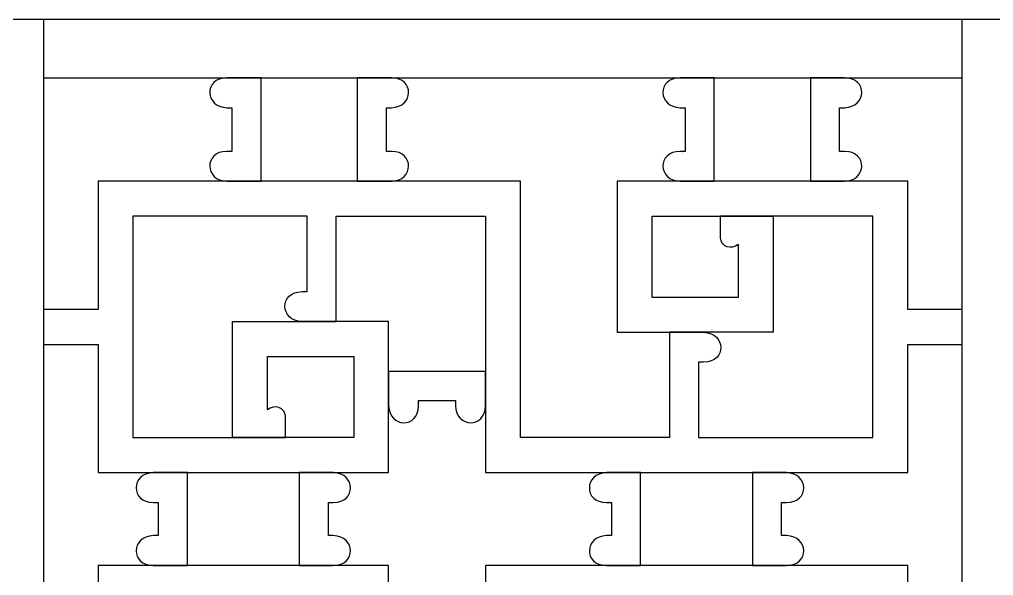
# Model space of a CAD drawing. Header units: centimetres. Extents: x -27 to -1.5, y -0.6 to 3.1.
# Drawn here: x -23.261 to -19.658, y 1.054 to 3.112 of the extents above; entities that cross this region are included whole.
import ezdxf

# ---------------------------------------------------------------- set-up
doc = ezdxf.new("R2010")
doc.units = ezdxf.units.CM
doc.header["$MEASUREMENT"] = 0
doc.layers.add('layer 1', color=7, linetype='Continuous')

msp = doc.modelspace()

# ---------------------------------------------------------------- linework, layer by layer
at = {"layer": 'layer 1', "color": 250}
for points, knots in [([(-26.99913, -0.58636), (-26.99913, -0.58636), (-26.99913, 3.1119), (-26.99913, 3.1119), (-26.99913, 3.1119), (-26.99913, 3.1119), (-23.1715, 3.1119), (-23.1715, 3.1119), (-23.1715, 3.1119), (-23.1715, 3.1119), (-23.1715, -0.58636), (-23.1715, -0.58636), (-23.1715, -0.58636), (-23.1715, -0.58636), (-26.99913, -0.58636), (-26.99913, -0.58636)], [0, 0, 0, 0, 0.2, 0.2, 0.2, 0.2, 0.4, 0.4, 0.4, 0.4, 0.6, 0.6, 0.6, 0.6, 1, 1, 1, 1]), ([(-23.38714, -0.58636), (-23.38714, -0.58636), (-23.38714, 3.1119), (-23.38714, 3.1119), (-23.38714, 3.1119), (-23.38714, 3.1119), (-19.5595, 3.1119), (-19.5595, 3.1119), (-19.5595, 3.1119), (-19.5595, 3.1119), (-19.5595, -0.58636), (-19.5595, -0.58636), (-19.5595, -0.58636), (-19.5595, -0.58636), (-23.38714, -0.58636), (-23.38714, -0.58636)], [0, 0, 0, 0, 0.2, 0.2, 0.2, 0.2, 0.4, 0.4, 0.4, 0.4, 0.6, 0.6, 0.6, 0.6, 1, 1, 1, 1]), ([(-19.77515, -0.58636), (-19.77515, -0.58636), (-19.77515, 3.1119), (-19.77515, 3.1119), (-19.77515, 3.1119), (-19.77515, 3.1119), (-15.94751, 3.1119), (-15.94751, 3.1119), (-15.94751, 3.1119), (-15.94751, 3.1119), (-15.94751, -0.58636), (-15.94751, -0.58636), (-15.94751, -0.58636), (-15.94751, -0.58636), (-19.77515, -0.58636), (-19.77515, -0.58636)], [0, 0, 0, 0, 0.2, 0.2, 0.2, 0.2, 0.4, 0.4, 0.4, 0.4, 0.6, 0.6, 0.6, 0.6, 1, 1, 1, 1]), ([(-23.1715, 2.03853), (-23.1715, 2.03853), (-22.97088, 2.03853), (-22.97088, 2.03853), (-22.97088, 2.03853), (-22.97088, 2.03853), (-22.97088, 2.51294), (-22.97088, 2.51294), (-22.97088, 2.51294), (-22.97088, 2.51294), (-22.97088, 2.51294), (-22.97088, 2.51294), (-22.97088, 2.51294), (-22.97088, 2.51294), (-22.49381, 2.51294), (-22.49381, 2.51294), (-22.49381, 2.51294), (-22.57645, 2.51467), (-22.58084, 2.6233), (-22.49381, 2.62378), (-22.49381, 2.62378), (-22.47266, 2.62378), (-22.49659, 2.62378), (-22.47544, 2.62378), (-22.47544, 2.62378), (-22.47544, 2.62378), (-22.47544, 2.78542), (-22.47544, 2.78542), (-22.47544, 2.78542), (-22.47851, 2.78542), (-22.4776, 2.78542), (-22.49381, 2.78542), (-22.49381, 2.78542), (-22.57644, 2.78715), (-22.58083, 2.89574), (-22.49385, 2.89625), (-22.49385, 2.89625), (-22.49385, 2.89625), (-23.1715, 2.89625), (-23.1715, 2.89625), (-23.1715, 2.89625), (-23.1715, 2.89625), (-23.1715, 2.03853), (-23.1715, 2.03853)], [0, 0, 0, 0, 0.0833333, 0.0833333, 0.0833333, 0.0833333, 0.1666667, 0.1666667, 0.1666667, 0.1666667, 0.25, 0.25, 0.25, 0.25, 0.3333333, 0.3333333, 0.3333333, 0.3333333, 0.4166667, 0.4166667, 0.4166667, 0.4166667, 0.5, 0.5, 0.5, 0.5, 0.5833333, 0.5833333, 0.5833333, 0.5833333, 0.6666667, 0.6666667, 0.6666667, 0.6666667, 0.75, 0.75, 0.75, 0.75, 0.8333333, 0.8333333, 0.8333333, 0.8333333, 1, 1, 1, 1]), ([(-22.36762, 2.89625), (-22.36762, 2.89625), (-22.49385, 2.89625), (-22.49385, 2.89625), (-22.49385, 2.89625), (-22.49385, 2.89625), (-22.36762, 2.89625), (-22.36762, 2.89625)], [0, 0, 0, 0, 0.3333333, 0.3333333, 0.3333333, 0.3333333, 1, 1, 1, 1]), ([(-22.36762, 2.89625), (-22.36762, 2.89625), (-22.36762, 2.51294), (-22.36762, 2.51294), (-22.36762, 2.51294), (-22.36762, 2.51294), (-22.01188, 2.51294), (-22.01188, 2.51294), (-22.01188, 2.51294), (-22.01188, 2.51294), (-22.01188, 2.89625), (-22.01188, 2.89625), (-22.01188, 2.89625), (-22.01188, 2.89625), (-22.36762, 2.89625), (-22.36762, 2.89625)], [0, 0, 0, 0, 0.2, 0.2, 0.2, 0.2, 0.4, 0.4, 0.4, 0.4, 0.6, 0.6, 0.6, 0.6, 1, 1, 1, 1]), ([(-22.01188, 2.89625), (-22.01188, 2.89625), (-21.88565, 2.89625), (-21.88565, 2.89625), (-21.88565, 2.89625), (-21.88565, 2.89625), (-22.01188, 2.89625), (-22.01188, 2.89625)], [0, 0, 0, 0, 0.3333333, 0.3333333, 0.3333333, 0.3333333, 1, 1, 1, 1]), ([(-21.88565, 2.89625), (-21.79867, 2.89574), (-21.80307, 2.78715), (-21.8857, 2.78542), (-21.8857, 2.78542), (-21.90191, 2.78542), (-21.90099, 2.78542), (-21.90406, 2.78542), (-21.90406, 2.78542), (-21.90406, 2.78542), (-21.90406, 2.62378), (-21.90406, 2.62378), (-21.90406, 2.62378), (-21.88291, 2.62378), (-21.90685, 2.62378), (-21.8857, 2.62378), (-21.8857, 2.62378), (-21.79867, 2.6233), (-21.80306, 2.51467), (-21.8857, 2.51294), (-21.8857, 2.51294), (-21.8857, 2.51294), (-21.40863, 2.51294), (-21.40863, 2.51294), (-21.40863, 2.51294), (-21.40863, 2.51294), (-21.40863, 1.56412), (-21.40863, 1.56412), (-21.40863, 1.56412), (-21.40863, 1.56412), (-20.85687, 1.56412), (-20.85687, 1.56412), (-20.85687, 1.56412), (-20.85687, 1.56412), (-20.85687, 1.95404), (-20.85687, 1.95404), (-20.85687, 1.95404), (-20.85687, 1.95404), (-21.05085, 1.95404), (-21.05085, 1.95404), (-21.05085, 1.95404), (-21.05085, 2.14033), (-21.05085, 2.32664), (-21.05085, 2.51294), (-21.05085, 2.51294), (-21.05085, 2.51294), (-20.81736, 2.51294), (-20.81736, 2.51294), (-20.81736, 2.51294), (-20.9, 2.51467), (-20.90439, 2.6233), (-20.81736, 2.62378), (-20.81736, 2.62378), (-20.79621, 2.62378), (-20.82014, 2.62378), (-20.799, 2.62378), (-20.799, 2.62378), (-20.799, 2.62378), (-20.799, 2.78542), (-20.799, 2.78542), (-20.799, 2.78542), (-20.80207, 2.78542), (-20.80115, 2.78542), (-20.81736, 2.78542), (-20.81736, 2.78542), (-20.89999, 2.78715), (-20.90439, 2.89574), (-20.81741, 2.89625), (-20.81741, 2.89625), (-20.81741, 2.89625), (-21.88565, 2.89625), (-21.88565, 2.89625)], [0, 0, 0, 0, 0.0526316, 0.0526316, 0.0526316, 0.0526316, 0.1052632, 0.1052632, 0.1052632, 0.1052632, 0.1578947, 0.1578947, 0.1578947, 0.1578947, 0.2105263, 0.2105263, 0.2105263, 0.2105263, 0.2631579, 0.2631579, 0.2631579, 0.2631579, 0.3157895, 0.3157895, 0.3157895, 0.3157895, 0.3684211, 0.3684211, 0.3684211, 0.3684211, 0.4210526, 0.4210526, 0.4210526, 0.4210526, 0.4736842, 0.4736842, 0.4736842, 0.4736842, 0.5263158, 0.5263158, 0.5263158, 0.5263158, 0.5789474, 0.5789474, 0.5789474, 0.5789474, 0.6315789, 0.6315789, 0.6315789, 0.6315789, 0.6842105, 0.6842105, 0.6842105, 0.6842105, 0.7368421, 0.7368421, 0.7368421, 0.7368421, 0.7894737, 0.7894737, 0.7894737, 0.7894737, 0.8421053, 0.8421053, 0.8421053, 0.8421053, 0.8947368, 0.8947368, 0.8947368, 0.8947368, 1, 1, 1, 1]), ([(-20.69118, 2.89625), (-20.69118, 2.89625), (-20.81741, 2.89625), (-20.81741, 2.89625), (-20.81741, 2.89625), (-20.81741, 2.89625), (-20.69118, 2.89625), (-20.69118, 2.89625)], [0, 0, 0, 0, 0.3333333, 0.3333333, 0.3333333, 0.3333333, 1, 1, 1, 1]), ([(-20.69118, 2.51294), (-20.69118, 2.51294), (-20.33544, 2.51294), (-20.33544, 2.51294), (-20.33544, 2.51294), (-20.33544, 2.51294), (-20.33544, 2.89625), (-20.33544, 2.89625), (-20.33544, 2.89625), (-20.33544, 2.89625), (-20.69118, 2.89625), (-20.69118, 2.89625), (-20.69118, 2.89625), (-20.69118, 2.89625), (-20.69118, 2.51294), (-20.69118, 2.51294)], [0, 0, 0, 0, 0.2, 0.2, 0.2, 0.2, 0.4, 0.4, 0.4, 0.4, 0.6, 0.6, 0.6, 0.6, 1, 1, 1, 1]), ([(-20.33544, 2.89625), (-20.33544, 2.89625), (-20.2092, 2.89625), (-20.2092, 2.89625), (-20.2092, 2.89625), (-20.2092, 2.89625), (-20.33544, 2.89625), (-20.33544, 2.89625)], [0, 0, 0, 0, 0.3333333, 0.3333333, 0.3333333, 0.3333333, 1, 1, 1, 1]), ([(-20.2092, 2.89625), (-20.12222, 2.89574), (-20.12662, 2.78715), (-20.20925, 2.78542), (-20.20925, 2.78542), (-20.22546, 2.78542), (-20.22454, 2.78542), (-20.22761, 2.78542), (-20.22761, 2.78542), (-20.22761, 2.78542), (-20.22761, 2.62378), (-20.22761, 2.62378), (-20.22761, 2.62378), (-20.20647, 2.62378), (-20.2304, 2.62378), (-20.20925, 2.62378), (-20.20925, 2.62378), (-20.12222, 2.6233), (-20.12661, 2.51467), (-20.20925, 2.51294), (-20.20925, 2.51294), (-20.20925, 2.51294), (-19.97576, 2.51294), (-19.97576, 2.51294), (-19.97576, 2.51294), (-19.97576, 2.51294), (-19.97576, 2.03853), (-19.97576, 2.03853), (-19.97576, 2.03853), (-19.97576, 2.03853), (-19.77515, 2.03853), (-19.77515, 2.03853), (-19.77515, 2.03853), (-19.77515, 2.03853), (-19.77515, 2.89625), (-19.77515, 2.89625), (-19.77515, 2.89625), (-19.77515, 2.89625), (-20.2092, 2.89625), (-20.2092, 2.89625)], [0, 0, 0, 0, 0.0909091, 0.0909091, 0.0909091, 0.0909091, 0.1818182, 0.1818182, 0.1818182, 0.1818182, 0.2727273, 0.2727273, 0.2727273, 0.2727273, 0.3636364, 0.3636364, 0.3636364, 0.3636364, 0.4545455, 0.4545455, 0.4545455, 0.4545455, 0.5454545, 0.5454545, 0.5454545, 0.5454545, 0.6363636, 0.6363636, 0.6363636, 0.6363636, 0.7272727, 0.7272727, 0.7272727, 0.7272727, 0.8181818, 0.8181818, 0.8181818, 0.8181818, 1, 1, 1, 1]), ([(-22.36762, 2.51294), (-22.36762, 2.51294), (-22.49381, 2.51294), (-22.49381, 2.51294), (-22.49381, 2.51294), (-22.49381, 2.51294), (-22.36762, 2.51294), (-22.36762, 2.51294)], [0, 0, 0, 0, 0.3333333, 0.3333333, 0.3333333, 0.3333333, 1, 1, 1, 1]), ([(-22.01188, 2.51294), (-22.01188, 2.51294), (-21.8857, 2.51294), (-21.8857, 2.51294), (-21.8857, 2.51294), (-21.8857, 2.51294), (-22.01188, 2.51294), (-22.01188, 2.51294)], [0, 0, 0, 0, 0.3333333, 0.3333333, 0.3333333, 0.3333333, 1, 1, 1, 1]), ([(-20.69118, 2.51294), (-20.69118, 2.51294), (-20.81736, 2.51294), (-20.81736, 2.51294), (-20.81736, 2.51294), (-20.81736, 2.51294), (-20.69118, 2.51294), (-20.69118, 2.51294)], [0, 0, 0, 0, 0.3333333, 0.3333333, 0.3333333, 0.3333333, 1, 1, 1, 1]), ([(-20.33544, 2.51294), (-20.33544, 2.51294), (-20.20925, 2.51294), (-20.20925, 2.51294), (-20.20925, 2.51294), (-20.20925, 2.51294), (-20.33544, 2.51294), (-20.33544, 2.51294)], [0, 0, 0, 0, 0.3333333, 0.3333333, 0.3333333, 0.3333333, 1, 1, 1, 1]), ([(-22.21599, 1.99364), (-22.21599, 1.99364), (-22.34418, 1.99364), (-22.34418, 1.99364), (-22.34418, 1.99364), (-22.34418, 1.99364), (-22.47356, 1.99364), (-22.47356, 1.99364), (-22.47356, 1.99364), (-22.47356, 1.99364), (-22.47356, 1.56412), (-22.47356, 1.56412), (-22.47356, 1.56412), (-22.47356, 1.56412), (-22.84149, 1.56412), (-22.84149, 1.56412), (-22.84149, 1.56412), (-22.84149, 1.56412), (-22.84149, 2.38356), (-22.84149, 2.38356), (-22.84149, 2.38356), (-22.84149, 2.38356), (-22.1976, 2.38356), (-22.1976, 2.38356), (-22.1976, 2.38356), (-22.1976, 2.38356), (-22.1976, 2.10447), (-22.1976, 2.10447), (-22.1976, 2.10447), (-22.21874, 2.10447), (-22.19481, 2.10447), (-22.21596, 2.10447), (-22.21596, 2.10447), (-22.30298, 2.104), (-22.2986, 1.99539), (-22.21599, 1.99364)], [0, 0, 0, 0, 0.1, 0.1, 0.1, 0.1, 0.2, 0.2, 0.2, 0.2, 0.3, 0.3, 0.3, 0.3, 0.4, 0.4, 0.4, 0.4, 0.5, 0.5, 0.5, 0.5, 0.6, 0.6, 0.6, 0.6, 0.7, 0.7, 0.7, 0.7, 0.8, 0.8, 0.8, 0.8, 1, 1, 1, 1]), ([(-21.53802, 1.80909), (-21.53802, 2.00058), (-21.53801, 2.19207), (-21.53801, 2.38356), (-21.53801, 2.38356), (-21.53801, 2.38356), (-22.08977, 2.38356), (-22.08977, 2.38356), (-22.08977, 2.38356), (-22.08977, 2.38356), (-22.08977, 1.99364), (-22.08977, 1.99364), (-22.08977, 1.99364), (-22.08977, 1.99364), (-22.02518, 1.99364), (-22.02518, 1.99364), (-22.02518, 1.99364), (-22.02518, 1.99364), (-21.8958, 1.99364), (-21.8958, 1.99364), (-21.8958, 1.99364), (-21.8958, 1.99364), (-21.8958, 1.80909), (-21.8958, 1.80909), (-21.8958, 1.80909), (-21.8958, 1.80909), (-21.53802, 1.80909), (-21.53802, 1.80909)], [0, 0, 0, 0, 0.125, 0.125, 0.125, 0.125, 0.25, 0.25, 0.25, 0.25, 0.375, 0.375, 0.375, 0.375, 0.5, 0.5, 0.5, 0.5, 0.625, 0.625, 0.625, 0.625, 0.75, 0.75, 0.75, 0.75, 1, 1, 1, 1]), ([(-20.60247, 2.28069), (-20.62664, 2.25873), (-20.66927, 2.27155), (-20.66901, 2.30422), (-20.66901, 2.30422), (-20.66901, 2.33066), (-20.66901, 2.35711), (-20.66901, 2.38356), (-20.66901, 2.38356), (-20.66901, 2.38356), (-20.92146, 2.38356), (-20.92146, 2.38356), (-20.92146, 2.38356), (-20.92146, 2.38356), (-20.92146, 2.08343), (-20.92146, 2.08343), (-20.92146, 2.08343), (-20.92146, 2.08343), (-20.60247, 2.08343), (-20.60247, 2.08343), (-20.60247, 2.08343), (-20.60247, 2.08343), (-20.60247, 2.28069), (-20.60247, 2.28069)], [0, 0, 0, 0, 0.1428571, 0.1428571, 0.1428571, 0.1428571, 0.2857143, 0.2857143, 0.2857143, 0.2857143, 0.4285714, 0.4285714, 0.4285714, 0.4285714, 0.5714286, 0.5714286, 0.5714286, 0.5714286, 0.7142857, 0.7142857, 0.7142857, 0.7142857, 1, 1, 1, 1]), ([(-20.74905, 1.56412), (-20.74905, 1.56412), (-20.74905, 1.8432), (-20.74905, 1.8432), (-20.74905, 1.8432), (-20.7279, 1.8432), (-20.75183, 1.8432), (-20.73069, 1.8432), (-20.73069, 1.8432), (-20.64367, 1.84368), (-20.64804, 1.95229), (-20.73066, 1.95404), (-20.73066, 1.95404), (-20.73066, 1.95404), (-20.47308, 1.95404), (-20.47308, 1.95404), (-20.47308, 1.95404), (-20.47308, 1.95404), (-20.47308, 2.38356), (-20.47308, 2.38356), (-20.47308, 2.38356), (-20.47308, 2.38356), (-20.10515, 2.38356), (-20.10515, 2.38356), (-20.10515, 2.38356), (-20.10515, 2.38356), (-20.10515, 1.56412), (-20.10515, 1.56412), (-20.10515, 1.56412), (-20.10515, 1.56412), (-20.74905, 1.56412), (-20.74905, 1.56412)], [0, 0, 0, 0, 0.1111111, 0.1111111, 0.1111111, 0.1111111, 0.2222222, 0.2222222, 0.2222222, 0.2222222, 0.3333333, 0.3333333, 0.3333333, 0.3333333, 0.4444444, 0.4444444, 0.4444444, 0.4444444, 0.5555556, 0.5555556, 0.5555556, 0.5555556, 0.6666667, 0.6666667, 0.6666667, 0.6666667, 0.7777778, 0.7777778, 0.7777778, 0.7777778, 1, 1, 1, 1]), ([(-20.47308, 2.38356), (-20.47308, 2.38356), (-20.66901, 2.38356), (-20.66901, 2.38356), (-20.66901, 2.38356), (-20.66901, 2.38356), (-20.47308, 2.38356), (-20.47308, 2.38356)], [0, 0, 0, 0, 0.3333333, 0.3333333, 0.3333333, 0.3333333, 1, 1, 1, 1]), ([(-22.08977, 1.99364), (-22.08977, 1.99364), (-22.21599, 1.99364), (-22.21599, 1.99364), (-22.21599, 1.99364), (-22.21599, 1.99364), (-22.08977, 1.99364), (-22.08977, 1.99364)], [0, 0, 0, 0, 0.3333333, 0.3333333, 0.3333333, 0.3333333, 1, 1, 1, 1]), ([(-20.85687, 1.95404), (-20.85687, 1.95404), (-20.73066, 1.95404), (-20.73066, 1.95404), (-20.73066, 1.95404), (-20.73066, 1.95404), (-20.85687, 1.95404), (-20.85687, 1.95404)], [0, 0, 0, 0, 0.3333333, 0.3333333, 0.3333333, 0.3333333, 1, 1, 1, 1]), ([(-23.1715, 0.61639), (-23.1715, 0.61639), (-22.97088, 0.61639), (-22.97088, 0.61639), (-22.97088, 0.61639), (-22.97088, 0.61639), (-22.97088, 1.0908), (-22.97088, 1.0908), (-22.97088, 1.0908), (-22.97088, 1.0908), (-22.76626, 1.0908), (-22.76626, 1.0908), (-22.76626, 1.0908), (-22.85324, 1.09132), (-22.84884, 1.19991), (-22.76621, 1.20164), (-22.76621, 1.20164), (-22.75001, 1.20164), (-22.75092, 1.20164), (-22.74785, 1.20164), (-22.74785, 1.20164), (-22.74785, 1.20164), (-22.74785, 1.32392), (-22.74785, 1.32392), (-22.74785, 1.32392), (-22.769, 1.32392), (-22.74507, 1.32392), (-22.76621, 1.32392), (-22.76621, 1.32392), (-22.85309, 1.32439), (-22.84887, 1.43263), (-22.76665, 1.43474), (-22.76665, 1.43474), (-22.76665, 1.43474), (-22.97088, 1.43474), (-22.97088, 1.43474), (-22.97088, 1.43474), (-22.97088, 1.43474), (-22.97088, 1.90915), (-22.97088, 1.90915), (-22.97088, 1.90915), (-22.97088, 1.90915), (-23.1715, 1.90915), (-23.1715, 1.90915), (-23.1715, 1.90915), (-23.1715, 1.90915), (-23.1715, 0.61639), (-23.1715, 0.61639)], [0, 0, 0, 0, 0.0769231, 0.0769231, 0.0769231, 0.0769231, 0.1538462, 0.1538462, 0.1538462, 0.1538462, 0.2307692, 0.2307692, 0.2307692, 0.2307692, 0.3076923, 0.3076923, 0.3076923, 0.3076923, 0.3846154, 0.3846154, 0.3846154, 0.3846154, 0.4615385, 0.4615385, 0.4615385, 0.4615385, 0.5384615, 0.5384615, 0.5384615, 0.5384615, 0.6153846, 0.6153846, 0.6153846, 0.6153846, 0.6923077, 0.6923077, 0.6923077, 0.6923077, 0.7692308, 0.7692308, 0.7692308, 0.7692308, 0.8461538, 0.8461538, 0.8461538, 0.8461538, 1, 1, 1, 1]), ([(-19.77515, 1.90914), (-19.77515, 1.90914), (-19.97576, 1.90914), (-19.97576, 1.90914), (-19.97576, 1.90914), (-19.97576, 1.90914), (-19.97576, 1.43473), (-19.97576, 1.43473), (-19.97576, 1.43473), (-19.97576, 1.43473), (-19.97576, 1.43473), (-19.97576, 1.43473), (-19.97576, 1.43473), (-19.97576, 1.43473), (-20.42355, 1.43473), (-20.42355, 1.43473), (-20.42355, 1.43473), (-20.34136, 1.43261), (-20.33715, 1.32439), (-20.42401, 1.32392), (-20.42401, 1.32392), (-20.44516, 1.32392), (-20.42123, 1.32392), (-20.44238, 1.32392), (-20.44238, 1.32392), (-20.44238, 1.32392), (-20.44238, 1.20164), (-20.44238, 1.20164), (-20.44238, 1.20164), (-20.43931, 1.20164), (-20.44022, 1.20164), (-20.42401, 1.20164), (-20.42401, 1.20164), (-20.3414, 1.19991), (-20.33699, 1.09135), (-20.42393, 1.0908), (-20.42393, 1.0908), (-20.42393, 1.0908), (-19.97576, 1.0908), (-19.97576, 1.0908), (-19.97576, 1.0908), (-19.97576, 1.0908), (-19.97576, 1.0908), (-19.97576, 1.0908), (-19.97576, 1.0908), (-19.97576, 1.0908), (-19.97576, 0.61639), (-19.97576, 0.61639), (-19.97576, 0.61639), (-19.97576, 0.61639), (-19.77515, 0.61639), (-19.77515, 0.61639), (-19.77515, 0.61639), (-19.77515, 0.61639), (-19.77515, 1.90914), (-19.77515, 1.90914)], [0, 0, 0, 0, 0.0666667, 0.0666667, 0.0666667, 0.0666667, 0.1333333, 0.1333333, 0.1333333, 0.1333333, 0.2, 0.2, 0.2, 0.2, 0.2666667, 0.2666667, 0.2666667, 0.2666667, 0.3333333, 0.3333333, 0.3333333, 0.3333333, 0.4, 0.4, 0.4, 0.4, 0.4666667, 0.4666667, 0.4666667, 0.4666667, 0.5333333, 0.5333333, 0.5333333, 0.5333333, 0.6, 0.6, 0.6, 0.6, 0.6666667, 0.6666667, 0.6666667, 0.6666667, 0.7333333, 0.7333333, 0.7333333, 0.7333333, 0.8, 0.8, 0.8, 0.8, 0.8666667, 0.8666667, 0.8666667, 0.8666667, 1, 1, 1, 1]), ([(-22.34418, 1.66699), (-22.32001, 1.68895), (-22.27737, 1.67612), (-22.27763, 1.64346), (-22.27763, 1.64346), (-22.27763, 1.61701), (-22.27763, 1.59057), (-22.27763, 1.56412), (-22.27763, 1.56412), (-22.27763, 1.56412), (-22.02518, 1.56412), (-22.02518, 1.56412), (-22.02518, 1.56412), (-22.02518, 1.56412), (-22.02518, 1.86425), (-22.02518, 1.86425), (-22.02518, 1.86425), (-22.02518, 1.86425), (-22.34418, 1.86425), (-22.34418, 1.86425), (-22.34418, 1.86425), (-22.34418, 1.86425), (-22.34418, 1.66699), (-22.34418, 1.66699)], [0, 0, 0, 0, 0.1428571, 0.1428571, 0.1428571, 0.1428571, 0.2857143, 0.2857143, 0.2857143, 0.2857143, 0.4285714, 0.4285714, 0.4285714, 0.4285714, 0.5714286, 0.5714286, 0.5714286, 0.5714286, 0.7142857, 0.7142857, 0.7142857, 0.7142857, 1, 1, 1, 1]), ([(-21.8958, 1.80909), (-21.8958, 1.80909), (-21.8958, 1.68291), (-21.8958, 1.68291), (-21.8958, 1.68291), (-21.8958, 1.68291), (-21.8958, 1.80909), (-21.8958, 1.80909)], [0, 0, 0, 0, 0.3333333, 0.3333333, 0.3333333, 0.3333333, 1, 1, 1, 1]), ([(-21.53802, 1.80909), (-21.53802, 1.80909), (-21.53802, 1.68291), (-21.53802, 1.68291), (-21.53802, 1.68291), (-21.53802, 1.68291), (-21.53802, 1.80909), (-21.53802, 1.80909)], [0, 0, 0, 0, 0.3333333, 0.3333333, 0.3333333, 0.3333333, 1, 1, 1, 1]), ([(-21.53802, 1.68291), (-21.53849, 1.59588), (-21.64715, 1.60026), (-21.64888, 1.68291), (-21.64888, 1.68291), (-21.64888, 1.69911), (-21.64888, 1.6982), (-21.64888, 1.70127), (-21.64888, 1.70127), (-21.64888, 1.70127), (-21.78496, 1.70127), (-21.78496, 1.70127), (-21.78496, 1.70127), (-21.78496, 1.68012), (-21.78496, 1.70405), (-21.78496, 1.68291), (-21.78496, 1.68291), (-21.78544, 1.59588), (-21.89407, 1.60026), (-21.8958, 1.68291), (-21.8958, 1.68291), (-21.8958, 1.68291), (-21.8958, 1.43474), (-21.8958, 1.43474), (-21.8958, 1.43474), (-21.8958, 1.43474), (-22.10003, 1.43474), (-22.10003, 1.43474), (-22.10003, 1.43474), (-22.01781, 1.43263), (-22.01359, 1.32439), (-22.10046, 1.32392), (-22.10046, 1.32392), (-22.12161, 1.32392), (-22.09768, 1.32392), (-22.11883, 1.32392), (-22.11883, 1.32392), (-22.11883, 1.32392), (-22.11883, 1.20164), (-22.11883, 1.20164), (-22.11883, 1.20164), (-22.11576, 1.20164), (-22.11667, 1.20164), (-22.10046, 1.20164), (-22.10046, 1.20164), (-22.01783, 1.19991), (-22.01344, 1.09132), (-22.10042, 1.0908), (-22.10042, 1.0908), (-22.10042, 1.0908), (-21.8958, 1.0908), (-21.8958, 1.0908), (-21.8958, 1.0908), (-21.8958, 1.0908), (-21.8958, 0.84263), (-21.8958, 0.84263), (-21.8958, 0.84263), (-21.89407, 0.92528), (-21.78544, 0.92966), (-21.78496, 0.84263), (-21.78496, 0.84263), (-21.78496, 0.82148), (-21.78496, 0.84542), (-21.78496, 0.82427), (-21.78496, 0.82427), (-21.78496, 0.82427), (-21.64888, 0.82427), (-21.64888, 0.82427), (-21.64888, 0.82427), (-21.64888, 0.82734), (-21.64888, 0.82642), (-21.64888, 0.84263), (-21.64888, 0.84263), (-21.64715, 0.92528), (-21.53849, 0.92966), (-21.53801, 0.84263), (-21.53801, 0.84263), (-21.53801, 0.84263), (-21.53801, 0.96142), (-21.53801, 0.96142), (-21.53801, 0.96142), (-21.53801, 0.96142), (-21.53802, 0.96142), (-21.53802, 0.96142), (-21.53802, 0.96142), (-21.53802, 0.96142), (-21.53802, 1.0908), (-21.53802, 1.0908), (-21.53802, 1.0908), (-21.53802, 1.0908), (-21.08981, 1.0908), (-21.08981, 1.0908), (-21.08981, 1.0908), (-21.17679, 1.09132), (-21.1724, 1.19991), (-21.08977, 1.20164), (-21.08977, 1.20164), (-21.07356, 1.20164), (-21.07447, 1.20164), (-21.0714, 1.20164), (-21.0714, 1.20164), (-21.0714, 1.20164), (-21.0714, 1.32392), (-21.0714, 1.32392), (-21.0714, 1.32392), (-21.09255, 1.32392), (-21.06862, 1.32392), (-21.08977, 1.32392), (-21.08977, 1.32392), (-21.17663, 1.32439), (-21.17242, 1.43261), (-21.09023, 1.43473), (-21.09023, 1.43473), (-21.09023, 1.43473), (-21.53802, 1.43473), (-21.53802, 1.43473), (-21.53802, 1.43473), (-21.53802, 1.51746), (-21.53802, 1.60018), (-21.53802, 1.68291)], [0, 0, 0, 0, 0.0322581, 0.0322581, 0.0322581, 0.0322581, 0.0645161, 0.0645161, 0.0645161, 0.0645161, 0.0967742, 0.0967742, 0.0967742, 0.0967742, 0.1290323, 0.1290323, 0.1290323, 0.1290323, 0.1612903, 0.1612903, 0.1612903, 0.1612903, 0.1935484, 0.1935484, 0.1935484, 0.1935484, 0.2258065, 0.2258065, 0.2258065, 0.2258065, 0.2580645, 0.2580645, 0.2580645, 0.2580645, 0.2903226, 0.2903226, 0.2903226, 0.2903226, 0.3225806, 0.3225806, 0.3225806, 0.3225806, 0.3548387, 0.3548387, 0.3548387, 0.3548387, 0.3870968, 0.3870968, 0.3870968, 0.3870968, 0.4193548, 0.4193548, 0.4193548, 0.4193548, 0.4516129, 0.4516129, 0.4516129, 0.4516129, 0.483871, 0.483871, 0.483871, 0.483871, 0.516129, 0.516129, 0.516129, 0.516129, 0.5483871, 0.5483871, 0.5483871, 0.5483871, 0.5806452, 0.5806452, 0.5806452, 0.5806452, 0.6129032, 0.6129032, 0.6129032, 0.6129032, 0.6451613, 0.6451613, 0.6451613, 0.6451613, 0.6774194, 0.6774194, 0.6774194, 0.6774194, 0.7096774, 0.7096774, 0.7096774, 0.7096774, 0.7419355, 0.7419355, 0.7419355, 0.7419355, 0.7741935, 0.7741935, 0.7741935, 0.7741935, 0.8064516, 0.8064516, 0.8064516, 0.8064516, 0.8387097, 0.8387097, 0.8387097, 0.8387097, 0.8709677, 0.8709677, 0.8709677, 0.8709677, 0.9032258, 0.9032258, 0.9032258, 0.9032258, 0.9354839, 0.9354839, 0.9354839, 0.9354839, 1, 1, 1, 1]), ([(-22.27763, 1.56412), (-22.27763, 1.56412), (-22.47356, 1.56412), (-22.47356, 1.56412), (-22.47356, 1.56412), (-22.47356, 1.56412), (-22.27763, 1.56412), (-22.27763, 1.56412)], [0, 0, 0, 0, 0.3333333, 0.3333333, 0.3333333, 0.3333333, 1, 1, 1, 1]), ([(-22.64003, 1.43474), (-22.64003, 1.43474), (-22.76665, 1.43474), (-22.76665, 1.43474), (-22.76665, 1.43474), (-22.76665, 1.43474), (-22.64003, 1.43474), (-22.64003, 1.43474)], [0, 0, 0, 0, 0.3333333, 0.3333333, 0.3333333, 0.3333333, 1, 1, 1, 1]), ([(-22.64003, 1.43474), (-22.64003, 1.43474), (-22.64003, 1.0908), (-22.64003, 1.0908), (-22.64003, 1.0908), (-22.64003, 1.0908), (-22.22665, 1.0908), (-22.22665, 1.0908), (-22.22665, 1.0908), (-22.22665, 1.0908), (-22.22665, 1.43474), (-22.22665, 1.43474), (-22.22665, 1.43474), (-22.22665, 1.43474), (-22.64003, 1.43474), (-22.64003, 1.43474)], [0, 0, 0, 0, 0.2, 0.2, 0.2, 0.2, 0.4, 0.4, 0.4, 0.4, 0.6, 0.6, 0.6, 0.6, 1, 1, 1, 1]), ([(-22.10003, 1.43474), (-22.10003, 1.43474), (-22.22665, 1.43474), (-22.22665, 1.43474), (-22.22665, 1.43474), (-22.22665, 1.43474), (-22.10003, 1.43474), (-22.10003, 1.43474)], [0, 0, 0, 0, 0.3333333, 0.3333333, 0.3333333, 0.3333333, 1, 1, 1, 1]), ([(-20.96358, 1.43473), (-20.96358, 1.43473), (-21.09023, 1.43473), (-21.09023, 1.43473), (-21.09023, 1.43473), (-21.09023, 1.43473), (-20.96358, 1.43473), (-20.96358, 1.43473)], [0, 0, 0, 0, 0.3333333, 0.3333333, 0.3333333, 0.3333333, 1, 1, 1, 1]), ([(-20.96358, 1.43473), (-20.96358, 1.43473), (-20.96358, 1.0908), (-20.96358, 1.0908), (-20.96358, 1.0908), (-20.96358, 1.0908), (-20.5502, 1.0908), (-20.5502, 1.0908), (-20.5502, 1.0908), (-20.5502, 1.0908), (-20.5502, 1.43473), (-20.5502, 1.43473), (-20.5502, 1.43473), (-20.5502, 1.43473), (-20.96358, 1.43473), (-20.96358, 1.43473)], [0, 0, 0, 0, 0.2, 0.2, 0.2, 0.2, 0.4, 0.4, 0.4, 0.4, 0.6, 0.6, 0.6, 0.6, 1, 1, 1, 1]), ([(-20.5502, 1.43473), (-20.5502, 1.43473), (-20.42355, 1.43473), (-20.42355, 1.43473), (-20.42355, 1.43473), (-20.42355, 1.43473), (-20.5502, 1.43473), (-20.5502, 1.43473)], [0, 0, 0, 0, 0.3333333, 0.3333333, 0.3333333, 0.3333333, 1, 1, 1, 1]), ([(-22.64003, 1.0908), (-22.64003, 1.0908), (-22.76626, 1.0908), (-22.76626, 1.0908), (-22.76626, 1.0908), (-22.76626, 1.0908), (-22.64003, 1.0908), (-22.64003, 1.0908)], [0, 0, 0, 0, 0.3333333, 0.3333333, 0.3333333, 0.3333333, 1, 1, 1, 1]), ([(-22.10042, 1.0908), (-22.10042, 1.0908), (-22.22665, 1.0908), (-22.22665, 1.0908), (-22.22665, 1.0908), (-22.22665, 1.0908), (-22.10042, 1.0908), (-22.10042, 1.0908)], [0, 0, 0, 0, 0.3333333, 0.3333333, 0.3333333, 0.3333333, 1, 1, 1, 1]), ([(-20.96358, 1.0908), (-20.96358, 1.0908), (-21.08981, 1.0908), (-21.08981, 1.0908), (-21.08981, 1.0908), (-21.08981, 1.0908), (-20.96358, 1.0908), (-20.96358, 1.0908)], [0, 0, 0, 0, 0.3333333, 0.3333333, 0.3333333, 0.3333333, 1, 1, 1, 1]), ([(-20.5502, 1.0908), (-20.5502, 1.0908), (-20.42393, 1.0908), (-20.42393, 1.0908), (-20.42393, 1.0908), (-20.42393, 1.0908), (-20.5502, 1.0908), (-20.5502, 1.0908)], [0, 0, 0, 0, 0.3333333, 0.3333333, 0.3333333, 0.3333333, 1, 1, 1, 1])]:
    msp.add_open_spline(points, degree=3, knots=knots, dxfattribs=at)
at = {"layer": 'layer 1', "color": 250, "lineweight": 9}
for points, knots in [([(-26.99913, -0.58636), (-26.99913, -0.58636), (-26.99913, 3.1119), (-26.99913, 3.1119), (-26.99913, 3.1119), (-26.99913, 3.1119), (-23.1715, 3.1119), (-23.1715, 3.1119), (-23.1715, 3.1119), (-23.1715, 3.1119), (-23.1715, -0.58636), (-23.1715, -0.58636), (-23.1715, -0.58636), (-23.1715, -0.58636), (-26.99913, -0.58636), (-26.99913, -0.58636)], [0, 0, 0, 0, 0.2, 0.2, 0.2, 0.2, 0.4, 0.4, 0.4, 0.4, 0.6, 0.6, 0.6, 0.6, 1, 1, 1, 1]), ([(-23.38714, -0.58636), (-23.38714, -0.58636), (-23.38714, 3.1119), (-23.38714, 3.1119), (-23.38714, 3.1119), (-23.38714, 3.1119), (-19.5595, 3.1119), (-19.5595, 3.1119), (-19.5595, 3.1119), (-19.5595, 3.1119), (-19.5595, -0.58636), (-19.5595, -0.58636), (-19.5595, -0.58636), (-19.5595, -0.58636), (-23.38714, -0.58636), (-23.38714, -0.58636)], [0, 0, 0, 0, 0.2, 0.2, 0.2, 0.2, 0.4, 0.4, 0.4, 0.4, 0.6, 0.6, 0.6, 0.6, 1, 1, 1, 1]), ([(-19.77515, -0.58636), (-19.77515, -0.58636), (-19.77515, 3.1119), (-19.77515, 3.1119), (-19.77515, 3.1119), (-19.77515, 3.1119), (-15.94751, 3.1119), (-15.94751, 3.1119), (-15.94751, 3.1119), (-15.94751, 3.1119), (-15.94751, -0.58636), (-15.94751, -0.58636), (-15.94751, -0.58636), (-15.94751, -0.58636), (-19.77515, -0.58636), (-19.77515, -0.58636)], [0, 0, 0, 0, 0.2, 0.2, 0.2, 0.2, 0.4, 0.4, 0.4, 0.4, 0.6, 0.6, 0.6, 0.6, 1, 1, 1, 1]), ([(-23.1715, 2.03853), (-23.1715, 2.03853), (-22.97088, 2.03853), (-22.97088, 2.03853), (-22.97088, 2.03853), (-22.97088, 2.03853), (-22.97088, 2.51294), (-22.97088, 2.51294), (-22.97088, 2.51294), (-22.97088, 2.51294), (-22.97088, 2.51294), (-22.97088, 2.51294), (-22.97088, 2.51294), (-22.97088, 2.51294), (-22.49381, 2.51294), (-22.49381, 2.51294), (-22.49381, 2.51294), (-22.57645, 2.51467), (-22.58084, 2.6233), (-22.49381, 2.62378), (-22.49381, 2.62378), (-22.47266, 2.62378), (-22.49659, 2.62378), (-22.47544, 2.62378), (-22.47544, 2.62378), (-22.47544, 2.62378), (-22.47544, 2.78542), (-22.47544, 2.78542), (-22.47544, 2.78542), (-22.47851, 2.78542), (-22.4776, 2.78542), (-22.49381, 2.78542), (-22.49381, 2.78542), (-22.57644, 2.78715), (-22.58083, 2.89574), (-22.49385, 2.89625), (-22.49385, 2.89625), (-22.49385, 2.89625), (-23.1715, 2.89625), (-23.1715, 2.89625), (-23.1715, 2.89625), (-23.1715, 2.89625), (-23.1715, 2.03853), (-23.1715, 2.03853)], [0, 0, 0, 0, 0.0833333, 0.0833333, 0.0833333, 0.0833333, 0.1666667, 0.1666667, 0.1666667, 0.1666667, 0.25, 0.25, 0.25, 0.25, 0.3333333, 0.3333333, 0.3333333, 0.3333333, 0.4166667, 0.4166667, 0.4166667, 0.4166667, 0.5, 0.5, 0.5, 0.5, 0.5833333, 0.5833333, 0.5833333, 0.5833333, 0.6666667, 0.6666667, 0.6666667, 0.6666667, 0.75, 0.75, 0.75, 0.75, 0.8333333, 0.8333333, 0.8333333, 0.8333333, 1, 1, 1, 1]), ([(-22.36762, 2.89625), (-22.36762, 2.89625), (-22.36762, 2.51294), (-22.36762, 2.51294), (-22.36762, 2.51294), (-22.36762, 2.51294), (-22.01188, 2.51294), (-22.01188, 2.51294), (-22.01188, 2.51294), (-22.01188, 2.51294), (-22.01188, 2.89625), (-22.01188, 2.89625), (-22.01188, 2.89625), (-22.01188, 2.89625), (-22.36762, 2.89625), (-22.36762, 2.89625)], [0, 0, 0, 0, 0.2, 0.2, 0.2, 0.2, 0.4, 0.4, 0.4, 0.4, 0.6, 0.6, 0.6, 0.6, 1, 1, 1, 1]), ([(-21.88565, 2.89625), (-21.79867, 2.89574), (-21.80307, 2.78715), (-21.8857, 2.78542), (-21.8857, 2.78542), (-21.90191, 2.78542), (-21.90099, 2.78542), (-21.90406, 2.78542), (-21.90406, 2.78542), (-21.90406, 2.78542), (-21.90406, 2.62378), (-21.90406, 2.62378), (-21.90406, 2.62378), (-21.88291, 2.62378), (-21.90685, 2.62378), (-21.8857, 2.62378), (-21.8857, 2.62378), (-21.79867, 2.6233), (-21.80306, 2.51467), (-21.8857, 2.51294), (-21.8857, 2.51294), (-21.8857, 2.51294), (-21.40863, 2.51294), (-21.40863, 2.51294), (-21.40863, 2.51294), (-21.40863, 2.51294), (-21.40863, 1.56412), (-21.40863, 1.56412), (-21.40863, 1.56412), (-21.40863, 1.56412), (-20.85687, 1.56412), (-20.85687, 1.56412), (-20.85687, 1.56412), (-20.85687, 1.56412), (-20.85687, 1.95404), (-20.85687, 1.95404), (-20.85687, 1.95404), (-20.85687, 1.95404), (-21.05085, 1.95404), (-21.05085, 1.95404), (-21.05085, 1.95404), (-21.05085, 2.14033), (-21.05085, 2.32664), (-21.05085, 2.51294), (-21.05085, 2.51294), (-21.05085, 2.51294), (-20.81736, 2.51294), (-20.81736, 2.51294), (-20.81736, 2.51294), (-20.9, 2.51467), (-20.90439, 2.6233), (-20.81736, 2.62378), (-20.81736, 2.62378), (-20.79621, 2.62378), (-20.82014, 2.62378), (-20.799, 2.62378), (-20.799, 2.62378), (-20.799, 2.62378), (-20.799, 2.78542), (-20.799, 2.78542), (-20.799, 2.78542), (-20.80207, 2.78542), (-20.80115, 2.78542), (-20.81736, 2.78542), (-20.81736, 2.78542), (-20.89999, 2.78715), (-20.90439, 2.89574), (-20.81741, 2.89625), (-20.81741, 2.89625), (-20.81741, 2.89625), (-21.88565, 2.89625), (-21.88565, 2.89625)], [0, 0, 0, 0, 0.0526316, 0.0526316, 0.0526316, 0.0526316, 0.1052632, 0.1052632, 0.1052632, 0.1052632, 0.1578947, 0.1578947, 0.1578947, 0.1578947, 0.2105263, 0.2105263, 0.2105263, 0.2105263, 0.2631579, 0.2631579, 0.2631579, 0.2631579, 0.3157895, 0.3157895, 0.3157895, 0.3157895, 0.3684211, 0.3684211, 0.3684211, 0.3684211, 0.4210526, 0.4210526, 0.4210526, 0.4210526, 0.4736842, 0.4736842, 0.4736842, 0.4736842, 0.5263158, 0.5263158, 0.5263158, 0.5263158, 0.5789474, 0.5789474, 0.5789474, 0.5789474, 0.6315789, 0.6315789, 0.6315789, 0.6315789, 0.6842105, 0.6842105, 0.6842105, 0.6842105, 0.7368421, 0.7368421, 0.7368421, 0.7368421, 0.7894737, 0.7894737, 0.7894737, 0.7894737, 0.8421053, 0.8421053, 0.8421053, 0.8421053, 0.8947368, 0.8947368, 0.8947368, 0.8947368, 1, 1, 1, 1]), ([(-20.69118, 2.51294), (-20.69118, 2.51294), (-20.33544, 2.51294), (-20.33544, 2.51294), (-20.33544, 2.51294), (-20.33544, 2.51294), (-20.33544, 2.89625), (-20.33544, 2.89625), (-20.33544, 2.89625), (-20.33544, 2.89625), (-20.69118, 2.89625), (-20.69118, 2.89625), (-20.69118, 2.89625), (-20.69118, 2.89625), (-20.69118, 2.51294), (-20.69118, 2.51294)], [0, 0, 0, 0, 0.2, 0.2, 0.2, 0.2, 0.4, 0.4, 0.4, 0.4, 0.6, 0.6, 0.6, 0.6, 1, 1, 1, 1]), ([(-20.2092, 2.89625), (-20.12222, 2.89574), (-20.12662, 2.78715), (-20.20925, 2.78542), (-20.20925, 2.78542), (-20.22546, 2.78542), (-20.22454, 2.78542), (-20.22761, 2.78542), (-20.22761, 2.78542), (-20.22761, 2.78542), (-20.22761, 2.62378), (-20.22761, 2.62378), (-20.22761, 2.62378), (-20.20647, 2.62378), (-20.2304, 2.62378), (-20.20925, 2.62378), (-20.20925, 2.62378), (-20.12222, 2.6233), (-20.12661, 2.51467), (-20.20925, 2.51294), (-20.20925, 2.51294), (-20.20925, 2.51294), (-19.97576, 2.51294), (-19.97576, 2.51294), (-19.97576, 2.51294), (-19.97576, 2.51294), (-19.97576, 2.03853), (-19.97576, 2.03853), (-19.97576, 2.03853), (-19.97576, 2.03853), (-19.77515, 2.03853), (-19.77515, 2.03853), (-19.77515, 2.03853), (-19.77515, 2.03853), (-19.77515, 2.89625), (-19.77515, 2.89625), (-19.77515, 2.89625), (-19.77515, 2.89625), (-20.2092, 2.89625), (-20.2092, 2.89625)], [0, 0, 0, 0, 0.0909091, 0.0909091, 0.0909091, 0.0909091, 0.1818182, 0.1818182, 0.1818182, 0.1818182, 0.2727273, 0.2727273, 0.2727273, 0.2727273, 0.3636364, 0.3636364, 0.3636364, 0.3636364, 0.4545455, 0.4545455, 0.4545455, 0.4545455, 0.5454545, 0.5454545, 0.5454545, 0.5454545, 0.6363636, 0.6363636, 0.6363636, 0.6363636, 0.7272727, 0.7272727, 0.7272727, 0.7272727, 0.8181818, 0.8181818, 0.8181818, 0.8181818, 1, 1, 1, 1]), ([(-22.21599, 1.99364), (-22.21599, 1.99364), (-22.34418, 1.99364), (-22.34418, 1.99364), (-22.34418, 1.99364), (-22.34418, 1.99364), (-22.47356, 1.99364), (-22.47356, 1.99364), (-22.47356, 1.99364), (-22.47356, 1.99364), (-22.47356, 1.56412), (-22.47356, 1.56412), (-22.47356, 1.56412), (-22.47356, 1.56412), (-22.84149, 1.56412), (-22.84149, 1.56412), (-22.84149, 1.56412), (-22.84149, 1.56412), (-22.84149, 2.38356), (-22.84149, 2.38356), (-22.84149, 2.38356), (-22.84149, 2.38356), (-22.1976, 2.38356), (-22.1976, 2.38356), (-22.1976, 2.38356), (-22.1976, 2.38356), (-22.1976, 2.10447), (-22.1976, 2.10447), (-22.1976, 2.10447), (-22.21874, 2.10447), (-22.19481, 2.10447), (-22.21596, 2.10447), (-22.21596, 2.10447), (-22.30298, 2.104), (-22.2986, 1.99539), (-22.21599, 1.99364)], [0, 0, 0, 0, 0.1, 0.1, 0.1, 0.1, 0.2, 0.2, 0.2, 0.2, 0.3, 0.3, 0.3, 0.3, 0.4, 0.4, 0.4, 0.4, 0.5, 0.5, 0.5, 0.5, 0.6, 0.6, 0.6, 0.6, 0.7, 0.7, 0.7, 0.7, 0.8, 0.8, 0.8, 0.8, 1, 1, 1, 1]), ([(-21.53802, 1.80909), (-21.53802, 2.00058), (-21.53801, 2.19207), (-21.53801, 2.38356), (-21.53801, 2.38356), (-21.53801, 2.38356), (-22.08977, 2.38356), (-22.08977, 2.38356), (-22.08977, 2.38356), (-22.08977, 2.38356), (-22.08977, 1.99364), (-22.08977, 1.99364), (-22.08977, 1.99364), (-22.08977, 1.99364), (-22.02518, 1.99364), (-22.02518, 1.99364), (-22.02518, 1.99364), (-22.02518, 1.99364), (-21.8958, 1.99364), (-21.8958, 1.99364), (-21.8958, 1.99364), (-21.8958, 1.99364), (-21.8958, 1.80909), (-21.8958, 1.80909), (-21.8958, 1.80909), (-21.8958, 1.80909), (-21.53802, 1.80909), (-21.53802, 1.80909)], [0, 0, 0, 0, 0.125, 0.125, 0.125, 0.125, 0.25, 0.25, 0.25, 0.25, 0.375, 0.375, 0.375, 0.375, 0.5, 0.5, 0.5, 0.5, 0.625, 0.625, 0.625, 0.625, 0.75, 0.75, 0.75, 0.75, 1, 1, 1, 1]), ([(-20.60247, 2.28069), (-20.62664, 2.25873), (-20.66927, 2.27155), (-20.66901, 2.30422), (-20.66901, 2.30422), (-20.66901, 2.33066), (-20.66901, 2.35711), (-20.66901, 2.38356), (-20.66901, 2.38356), (-20.66901, 2.38356), (-20.92146, 2.38356), (-20.92146, 2.38356), (-20.92146, 2.38356), (-20.92146, 2.38356), (-20.92146, 2.08343), (-20.92146, 2.08343), (-20.92146, 2.08343), (-20.92146, 2.08343), (-20.60247, 2.08343), (-20.60247, 2.08343), (-20.60247, 2.08343), (-20.60247, 2.08343), (-20.60247, 2.28069), (-20.60247, 2.28069)], [0, 0, 0, 0, 0.1428571, 0.1428571, 0.1428571, 0.1428571, 0.2857143, 0.2857143, 0.2857143, 0.2857143, 0.4285714, 0.4285714, 0.4285714, 0.4285714, 0.5714286, 0.5714286, 0.5714286, 0.5714286, 0.7142857, 0.7142857, 0.7142857, 0.7142857, 1, 1, 1, 1]), ([(-20.74905, 1.56412), (-20.74905, 1.56412), (-20.74905, 1.8432), (-20.74905, 1.8432), (-20.74905, 1.8432), (-20.7279, 1.8432), (-20.75183, 1.8432), (-20.73069, 1.8432), (-20.73069, 1.8432), (-20.64367, 1.84368), (-20.64804, 1.95229), (-20.73066, 1.95404), (-20.73066, 1.95404), (-20.73066, 1.95404), (-20.47308, 1.95404), (-20.47308, 1.95404), (-20.47308, 1.95404), (-20.47308, 1.95404), (-20.47308, 2.38356), (-20.47308, 2.38356), (-20.47308, 2.38356), (-20.47308, 2.38356), (-20.10515, 2.38356), (-20.10515, 2.38356), (-20.10515, 2.38356), (-20.10515, 2.38356), (-20.10515, 1.56412), (-20.10515, 1.56412), (-20.10515, 1.56412), (-20.10515, 1.56412), (-20.74905, 1.56412), (-20.74905, 1.56412)], [0, 0, 0, 0, 0.1111111, 0.1111111, 0.1111111, 0.1111111, 0.2222222, 0.2222222, 0.2222222, 0.2222222, 0.3333333, 0.3333333, 0.3333333, 0.3333333, 0.4444444, 0.4444444, 0.4444444, 0.4444444, 0.5555556, 0.5555556, 0.5555556, 0.5555556, 0.6666667, 0.6666667, 0.6666667, 0.6666667, 0.7777778, 0.7777778, 0.7777778, 0.7777778, 1, 1, 1, 1]), ([(-23.1715, 0.61639), (-23.1715, 0.61639), (-22.97088, 0.61639), (-22.97088, 0.61639), (-22.97088, 0.61639), (-22.97088, 0.61639), (-22.97088, 1.0908), (-22.97088, 1.0908), (-22.97088, 1.0908), (-22.97088, 1.0908), (-22.76626, 1.0908), (-22.76626, 1.0908), (-22.76626, 1.0908), (-22.85324, 1.09132), (-22.84884, 1.19991), (-22.76621, 1.20164), (-22.76621, 1.20164), (-22.75001, 1.20164), (-22.75092, 1.20164), (-22.74785, 1.20164), (-22.74785, 1.20164), (-22.74785, 1.20164), (-22.74785, 1.32392), (-22.74785, 1.32392), (-22.74785, 1.32392), (-22.769, 1.32392), (-22.74507, 1.32392), (-22.76621, 1.32392), (-22.76621, 1.32392), (-22.85309, 1.32439), (-22.84887, 1.43263), (-22.76665, 1.43474), (-22.76665, 1.43474), (-22.76665, 1.43474), (-22.97088, 1.43474), (-22.97088, 1.43474), (-22.97088, 1.43474), (-22.97088, 1.43474), (-22.97088, 1.90915), (-22.97088, 1.90915), (-22.97088, 1.90915), (-22.97088, 1.90915), (-23.1715, 1.90915), (-23.1715, 1.90915), (-23.1715, 1.90915), (-23.1715, 1.90915), (-23.1715, 0.61639), (-23.1715, 0.61639)], [0, 0, 0, 0, 0.0769231, 0.0769231, 0.0769231, 0.0769231, 0.1538462, 0.1538462, 0.1538462, 0.1538462, 0.2307692, 0.2307692, 0.2307692, 0.2307692, 0.3076923, 0.3076923, 0.3076923, 0.3076923, 0.3846154, 0.3846154, 0.3846154, 0.3846154, 0.4615385, 0.4615385, 0.4615385, 0.4615385, 0.5384615, 0.5384615, 0.5384615, 0.5384615, 0.6153846, 0.6153846, 0.6153846, 0.6153846, 0.6923077, 0.6923077, 0.6923077, 0.6923077, 0.7692308, 0.7692308, 0.7692308, 0.7692308, 0.8461538, 0.8461538, 0.8461538, 0.8461538, 1, 1, 1, 1]), ([(-19.77515, 1.90914), (-19.77515, 1.90914), (-19.97576, 1.90914), (-19.97576, 1.90914), (-19.97576, 1.90914), (-19.97576, 1.90914), (-19.97576, 1.43473), (-19.97576, 1.43473), (-19.97576, 1.43473), (-19.97576, 1.43473), (-19.97576, 1.43473), (-19.97576, 1.43473), (-19.97576, 1.43473), (-19.97576, 1.43473), (-20.42355, 1.43473), (-20.42355, 1.43473), (-20.42355, 1.43473), (-20.34136, 1.43261), (-20.33715, 1.32439), (-20.42401, 1.32392), (-20.42401, 1.32392), (-20.44516, 1.32392), (-20.42123, 1.32392), (-20.44238, 1.32392), (-20.44238, 1.32392), (-20.44238, 1.32392), (-20.44238, 1.20164), (-20.44238, 1.20164), (-20.44238, 1.20164), (-20.43931, 1.20164), (-20.44022, 1.20164), (-20.42401, 1.20164), (-20.42401, 1.20164), (-20.3414, 1.19991), (-20.33699, 1.09135), (-20.42393, 1.0908), (-20.42393, 1.0908), (-20.42393, 1.0908), (-19.97576, 1.0908), (-19.97576, 1.0908), (-19.97576, 1.0908), (-19.97576, 1.0908), (-19.97576, 1.0908), (-19.97576, 1.0908), (-19.97576, 1.0908), (-19.97576, 1.0908), (-19.97576, 0.61639), (-19.97576, 0.61639), (-19.97576, 0.61639), (-19.97576, 0.61639), (-19.77515, 0.61639), (-19.77515, 0.61639), (-19.77515, 0.61639), (-19.77515, 0.61639), (-19.77515, 1.90914), (-19.77515, 1.90914)], [0, 0, 0, 0, 0.0666667, 0.0666667, 0.0666667, 0.0666667, 0.1333333, 0.1333333, 0.1333333, 0.1333333, 0.2, 0.2, 0.2, 0.2, 0.2666667, 0.2666667, 0.2666667, 0.2666667, 0.3333333, 0.3333333, 0.3333333, 0.3333333, 0.4, 0.4, 0.4, 0.4, 0.4666667, 0.4666667, 0.4666667, 0.4666667, 0.5333333, 0.5333333, 0.5333333, 0.5333333, 0.6, 0.6, 0.6, 0.6, 0.6666667, 0.6666667, 0.6666667, 0.6666667, 0.7333333, 0.7333333, 0.7333333, 0.7333333, 0.8, 0.8, 0.8, 0.8, 0.8666667, 0.8666667, 0.8666667, 0.8666667, 1, 1, 1, 1]), ([(-22.34418, 1.66699), (-22.32001, 1.68895), (-22.27737, 1.67612), (-22.27763, 1.64346), (-22.27763, 1.64346), (-22.27763, 1.61701), (-22.27763, 1.59057), (-22.27763, 1.56412), (-22.27763, 1.56412), (-22.27763, 1.56412), (-22.02518, 1.56412), (-22.02518, 1.56412), (-22.02518, 1.56412), (-22.02518, 1.56412), (-22.02518, 1.86425), (-22.02518, 1.86425), (-22.02518, 1.86425), (-22.02518, 1.86425), (-22.34418, 1.86425), (-22.34418, 1.86425), (-22.34418, 1.86425), (-22.34418, 1.86425), (-22.34418, 1.66699), (-22.34418, 1.66699)], [0, 0, 0, 0, 0.1428571, 0.1428571, 0.1428571, 0.1428571, 0.2857143, 0.2857143, 0.2857143, 0.2857143, 0.4285714, 0.4285714, 0.4285714, 0.4285714, 0.5714286, 0.5714286, 0.5714286, 0.5714286, 0.7142857, 0.7142857, 0.7142857, 0.7142857, 1, 1, 1, 1]), ([(-21.53802, 1.68291), (-21.53849, 1.59588), (-21.64715, 1.60026), (-21.64888, 1.68291), (-21.64888, 1.68291), (-21.64888, 1.69911), (-21.64888, 1.6982), (-21.64888, 1.70127), (-21.64888, 1.70127), (-21.64888, 1.70127), (-21.78496, 1.70127), (-21.78496, 1.70127), (-21.78496, 1.70127), (-21.78496, 1.68012), (-21.78496, 1.70405), (-21.78496, 1.68291), (-21.78496, 1.68291), (-21.78544, 1.59588), (-21.89407, 1.60026), (-21.8958, 1.68291), (-21.8958, 1.68291), (-21.8958, 1.68291), (-21.8958, 1.43474), (-21.8958, 1.43474), (-21.8958, 1.43474), (-21.8958, 1.43474), (-22.10003, 1.43474), (-22.10003, 1.43474), (-22.10003, 1.43474), (-22.01781, 1.43263), (-22.01359, 1.32439), (-22.10046, 1.32392), (-22.10046, 1.32392), (-22.12161, 1.32392), (-22.09768, 1.32392), (-22.11883, 1.32392), (-22.11883, 1.32392), (-22.11883, 1.32392), (-22.11883, 1.20164), (-22.11883, 1.20164), (-22.11883, 1.20164), (-22.11576, 1.20164), (-22.11667, 1.20164), (-22.10046, 1.20164), (-22.10046, 1.20164), (-22.01783, 1.19991), (-22.01344, 1.09132), (-22.10042, 1.0908), (-22.10042, 1.0908), (-22.10042, 1.0908), (-21.8958, 1.0908), (-21.8958, 1.0908), (-21.8958, 1.0908), (-21.8958, 1.0908), (-21.8958, 0.84263), (-21.8958, 0.84263), (-21.8958, 0.84263), (-21.89407, 0.92528), (-21.78544, 0.92966), (-21.78496, 0.84263), (-21.78496, 0.84263), (-21.78496, 0.82148), (-21.78496, 0.84542), (-21.78496, 0.82427), (-21.78496, 0.82427), (-21.78496, 0.82427), (-21.64888, 0.82427), (-21.64888, 0.82427), (-21.64888, 0.82427), (-21.64888, 0.82734), (-21.64888, 0.82642), (-21.64888, 0.84263), (-21.64888, 0.84263), (-21.64715, 0.92528), (-21.53849, 0.92966), (-21.53801, 0.84263), (-21.53801, 0.84263), (-21.53801, 0.84263), (-21.53801, 0.96142), (-21.53801, 0.96142), (-21.53801, 0.96142), (-21.53801, 0.96142), (-21.53802, 0.96142), (-21.53802, 0.96142), (-21.53802, 0.96142), (-21.53802, 0.96142), (-21.53802, 1.0908), (-21.53802, 1.0908), (-21.53802, 1.0908), (-21.53802, 1.0908), (-21.08981, 1.0908), (-21.08981, 1.0908), (-21.08981, 1.0908), (-21.17679, 1.09132), (-21.1724, 1.19991), (-21.08977, 1.20164), (-21.08977, 1.20164), (-21.07356, 1.20164), (-21.07447, 1.20164), (-21.0714, 1.20164), (-21.0714, 1.20164), (-21.0714, 1.20164), (-21.0714, 1.32392), (-21.0714, 1.32392), (-21.0714, 1.32392), (-21.09255, 1.32392), (-21.06862, 1.32392), (-21.08977, 1.32392), (-21.08977, 1.32392), (-21.17663, 1.32439), (-21.17242, 1.43261), (-21.09023, 1.43473), (-21.09023, 1.43473), (-21.09023, 1.43473), (-21.53802, 1.43473), (-21.53802, 1.43473), (-21.53802, 1.43473), (-21.53802, 1.51746), (-21.53802, 1.60018), (-21.53802, 1.68291)], [0, 0, 0, 0, 0.0322581, 0.0322581, 0.0322581, 0.0322581, 0.0645161, 0.0645161, 0.0645161, 0.0645161, 0.0967742, 0.0967742, 0.0967742, 0.0967742, 0.1290323, 0.1290323, 0.1290323, 0.1290323, 0.1612903, 0.1612903, 0.1612903, 0.1612903, 0.1935484, 0.1935484, 0.1935484, 0.1935484, 0.2258065, 0.2258065, 0.2258065, 0.2258065, 0.2580645, 0.2580645, 0.2580645, 0.2580645, 0.2903226, 0.2903226, 0.2903226, 0.2903226, 0.3225806, 0.3225806, 0.3225806, 0.3225806, 0.3548387, 0.3548387, 0.3548387, 0.3548387, 0.3870968, 0.3870968, 0.3870968, 0.3870968, 0.4193548, 0.4193548, 0.4193548, 0.4193548, 0.4516129, 0.4516129, 0.4516129, 0.4516129, 0.483871, 0.483871, 0.483871, 0.483871, 0.516129, 0.516129, 0.516129, 0.516129, 0.5483871, 0.5483871, 0.5483871, 0.5483871, 0.5806452, 0.5806452, 0.5806452, 0.5806452, 0.6129032, 0.6129032, 0.6129032, 0.6129032, 0.6451613, 0.6451613, 0.6451613, 0.6451613, 0.6774194, 0.6774194, 0.6774194, 0.6774194, 0.7096774, 0.7096774, 0.7096774, 0.7096774, 0.7419355, 0.7419355, 0.7419355, 0.7419355, 0.7741935, 0.7741935, 0.7741935, 0.7741935, 0.8064516, 0.8064516, 0.8064516, 0.8064516, 0.8387097, 0.8387097, 0.8387097, 0.8387097, 0.8709677, 0.8709677, 0.8709677, 0.8709677, 0.9032258, 0.9032258, 0.9032258, 0.9032258, 0.9354839, 0.9354839, 0.9354839, 0.9354839, 1, 1, 1, 1]), ([(-22.64003, 1.43474), (-22.64003, 1.43474), (-22.64003, 1.0908), (-22.64003, 1.0908), (-22.64003, 1.0908), (-22.64003, 1.0908), (-22.22665, 1.0908), (-22.22665, 1.0908), (-22.22665, 1.0908), (-22.22665, 1.0908), (-22.22665, 1.43474), (-22.22665, 1.43474), (-22.22665, 1.43474), (-22.22665, 1.43474), (-22.64003, 1.43474), (-22.64003, 1.43474)], [0, 0, 0, 0, 0.2, 0.2, 0.2, 0.2, 0.4, 0.4, 0.4, 0.4, 0.6, 0.6, 0.6, 0.6, 1, 1, 1, 1]), ([(-20.96358, 1.43473), (-20.96358, 1.43473), (-20.96358, 1.0908), (-20.96358, 1.0908), (-20.96358, 1.0908), (-20.96358, 1.0908), (-20.5502, 1.0908), (-20.5502, 1.0908), (-20.5502, 1.0908), (-20.5502, 1.0908), (-20.5502, 1.43473), (-20.5502, 1.43473), (-20.5502, 1.43473), (-20.5502, 1.43473), (-20.96358, 1.43473), (-20.96358, 1.43473)], [0, 0, 0, 0, 0.2, 0.2, 0.2, 0.2, 0.4, 0.4, 0.4, 0.4, 0.6, 0.6, 0.6, 0.6, 1, 1, 1, 1])]:
    msp.add_open_spline(points, degree=3, knots=knots, dxfattribs=at)
for points in [[(-22.36762, 2.89625), (-22.36762, 2.89625), (-22.49385, 2.89625), (-22.49385, 2.89625)], [(-22.01188, 2.89625), (-22.01188, 2.89625), (-21.88565, 2.89625), (-21.88565, 2.89625)], [(-20.69118, 2.89625), (-20.69118, 2.89625), (-20.81741, 2.89625), (-20.81741, 2.89625)], [(-20.33544, 2.89625), (-20.33544, 2.89625), (-20.2092, 2.89625), (-20.2092, 2.89625)], [(-22.36762, 2.51294), (-22.36762, 2.51294), (-22.49381, 2.51294), (-22.49381, 2.51294)], [(-22.01188, 2.51294), (-22.01188, 2.51294), (-21.8857, 2.51294), (-21.8857, 2.51294)], [(-20.69118, 2.51294), (-20.69118, 2.51294), (-20.81736, 2.51294), (-20.81736, 2.51294)], [(-20.33544, 2.51294), (-20.33544, 2.51294), (-20.20925, 2.51294), (-20.20925, 2.51294)], [(-20.47308, 2.38356), (-20.47308, 2.38356), (-20.66901, 2.38356), (-20.66901, 2.38356)], [(-22.08977, 1.99364), (-22.08977, 1.99364), (-22.21599, 1.99364), (-22.21599, 1.99364)], [(-20.85687, 1.95404), (-20.85687, 1.95404), (-20.73066, 1.95404), (-20.73066, 1.95404)], [(-21.8958, 1.80909), (-21.8958, 1.80909), (-21.8958, 1.68291), (-21.8958, 1.68291)], [(-21.53802, 1.80909), (-21.53802, 1.80909), (-21.53802, 1.68291), (-21.53802, 1.68291)], [(-22.27763, 1.56412), (-22.27763, 1.56412), (-22.47356, 1.56412), (-22.47356, 1.56412)], [(-22.64003, 1.43474), (-22.64003, 1.43474), (-22.76665, 1.43474), (-22.76665, 1.43474)], [(-22.10003, 1.43474), (-22.10003, 1.43474), (-22.22665, 1.43474), (-22.22665, 1.43474)], [(-20.96358, 1.43473), (-20.96358, 1.43473), (-21.09023, 1.43473), (-21.09023, 1.43473)], [(-20.5502, 1.43473), (-20.5502, 1.43473), (-20.42355, 1.43473), (-20.42355, 1.43473)], [(-22.64003, 1.0908), (-22.64003, 1.0908), (-22.76626, 1.0908), (-22.76626, 1.0908)], [(-22.10042, 1.0908), (-22.10042, 1.0908), (-22.22665, 1.0908), (-22.22665, 1.0908)], [(-20.96358, 1.0908), (-20.96358, 1.0908), (-21.08981, 1.0908), (-21.08981, 1.0908)], [(-20.5502, 1.0908), (-20.5502, 1.0908), (-20.42393, 1.0908), (-20.42393, 1.0908)]]:
    msp.add_open_spline(points, degree=3, dxfattribs=at)

doc.saveas('drawing.dxf')
